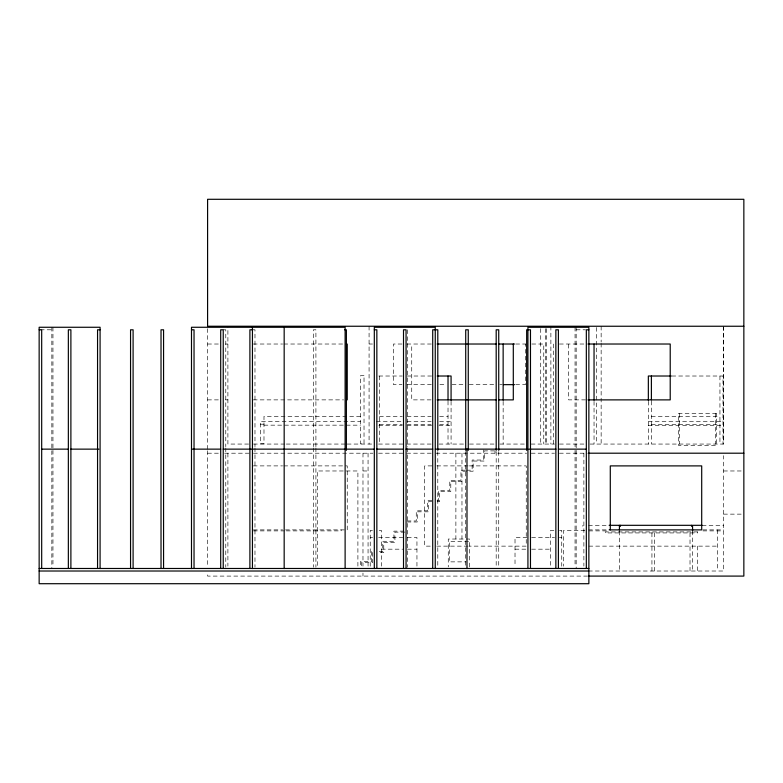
<?xml version="1.0" encoding="UTF-8"?>
<svg xmlns="http://www.w3.org/2000/svg" width="783" height="783" viewBox="0 0 783 783"><rect width="100%" height="100%" fill="white"/><g stroke="black" fill="none" stroke-linecap="round" stroke-linejoin="round"><path stroke-width="0.59" stroke-dasharray="3.92 2.94" d="M40.305 329.8L51.844 329.8M223.233 329.8L225.778 329.8L225.778 446.702M252.439 329.8L254.974 329.8L254.974 446.702M576.171 329.8L585.41 329.8M207.593 344.021L219.534 344.021M225.514 344.021L227.902 344.021M253.291 344.021L282.604 344.021M283.828 344.021L346.017 344.021M369.077 344.021L372.502 344.021M402.012 344.021L393.448 344.021L393.448 384.649L402.012 384.649M406.896 344.021L431.355 344.021M515.703 344.021L525.843 344.021M531.823 344.021L543.764 344.021L543.764 444.059M559.395 344.021L585.674 344.021M378.835 376.016L402.325 376.016M407.131 376.016L431.805 376.016M671.834 376.016L722.993 376.016L722.993 444.059M406.896 384.649L431.355 384.649M439.909 384.649L446.016 384.649M452.134 384.649L464.358 384.649M469.252 384.649L493.701 384.649M499.808 384.649L502.255 384.649M515.703 384.649L525.481 384.649L525.481 344.021M207.593 399.878L219.534 399.878M225.514 399.878L227.902 399.878M253.291 399.878L343.58 399.878M431.081 399.878L411.731 399.878L411.731 344.021M585.576 399.878L568.654 399.878L568.654 344.021M360.474 416.341L263.988 416.341L263.988 443.765L260.436 443.765L260.436 421.42L360.474 421.42M379.471 416.634L402.325 416.634M407.131 416.634L431.188 416.634M439.606 416.634L448.023 416.634M651.387 416.634L719.939 416.634M376.427 421.714L402.325 421.714M407.131 421.714L431.188 421.714M439.606 421.714L451.077 421.714M648.344 421.714L722.993 421.714M260.436 424.2L263.988 424.2M379.471 424.503L402.325 424.503M407.131 424.503L431.188 424.503M439.606 424.503L448.023 424.503M651.387 424.503L719.939 424.503M263.988 425.159L360.474 425.159M378.835 425.453L402.325 425.453M407.131 425.453L431.805 425.453M439.028 425.453L451.077 425.453M648.344 425.453L722.993 425.453M248.593 444.059L227.902 444.059L227.902 326.247M253.457 444.059L285.1 444.059M286.314 444.059L345.949 444.059M347.172 444.059L373.648 444.059M378.502 444.059L402.824 444.059M406.631 444.059L432.01 444.059M439.028 444.059L464.045 444.059M469.526 444.059L494.592 444.059M499.828 444.059L525.638 444.059M531.099 444.059L554.55 444.059M559.444 444.059L585.655 444.059M590.02 444.059L723.541 444.059L723.541 327.46M494.474 450.891L484.315 450.891L484.315 461.04L473.138 461.04L473.138 471.2L461.97 471.2M207.593 453.2L219.808 453.2M224.692 453.2L249.121 453.2M253.457 453.2L372.933 453.2M378.502 453.2L402.775 453.2M406.7 453.2L431.903 453.2M436.023 453.2L526.665 453.2M531.226 453.2L554.511 453.2M559.395 453.2L587.309 453.2M253.291 465.895L282.575 465.895M283.798 465.895L347.241 465.895L347.241 529.885L283.867 529.885M431.942 465.895L424.68 465.895L424.68 546.133L431.942 546.133M436.777 465.895L468.214 465.895M469.418 465.895L526.245 465.895L526.245 546.133L469.418 546.133M465.425 470.182L460.952 470.182L460.952 480.341L449.785 480.341L449.785 490.501L438.607 490.501L438.607 500.66L436.376 500.66M466.541 470.182L472.129 470.182L472.129 460.032L483.297 460.032L483.297 449.873M362.979 470.974L368.059 470.974M723.541 470.974L743.85 470.974M461.97 481.359L450.793 481.359L450.793 491.518L439.625 491.518L439.625 501.668L436.278 501.668M431.903 500.66L427.44 500.66L427.44 510.81L416.262 510.81L416.262 520.969L407.326 520.969M431.805 501.668L428.458 501.668L428.458 511.828L417.28 511.828L417.28 521.987L407.229 521.987M723.541 514.137L743.85 514.137M588.454 525.315L607.931 525.315M702.204 525.315L723.541 525.315M253.398 529.885L282.643 529.885M588.454 529.885L607.921 529.885M702.84 529.885L723.541 529.885M372.463 530.394L370.232 530.394L370.232 566.226M379.168 530.394L381.399 530.394L381.399 566.168M553.924 530.394L550.566 530.394L550.566 566.168M559.512 530.394L561.744 530.394L561.744 566.226M584.901 530.394L563.574 530.394L563.574 566.236M253.398 530.894L285.081 530.894M286.304 530.894L341.143 530.894L341.143 529.885M588.855 530.894L608.264 530.894M702.889 530.894L723.541 530.894M403.979 531.128L393.918 531.128L393.918 541.278L382.75 541.278L382.75 551.438L378.277 551.438M404.987 532.137L394.935 532.137L394.935 542.296L383.768 542.296L383.768 552.455L379.295 552.455M370.232 537.5L372.62 537.5M378.61 537.5L402.726 537.5M407.366 537.5L416.947 537.5L416.947 566.226M526.998 537.5L515.018 537.5L515.018 566.226M531.608 537.5L554.56 537.5M559.346 537.5L561.744 537.5M468.577 541.562L449.276 541.562L449.276 561.871L466.159 561.871M436.777 546.133L468.214 546.133M588.855 546.133L717.443 546.133M381.399 549.177L402.726 549.177M407.463 549.177L416.947 549.177M515.018 549.177L526.871 549.177M531.608 549.177L550.566 549.177M588.454 571.013L723.541 571.013L723.541 455.637M587.593 576.092L207.593 576.092L207.593 572.442M723.365 326.247L723.365 444.059M719.939 376.016L719.939 444.059M717.443 529.885L717.443 571.013M715.456 413.59L715.456 444.059M697.633 546.133L697.633 571.013M692.563 530.991L692.563 571.013M690.019 532.929L690.019 571.013M679.399 413.59L679.399 444.059M654.471 532.929L654.471 571.013M651.936 532.929L651.936 571.013M651.387 401.102L651.387 444.059M648.344 401.268L648.344 444.059M619.431 531.158L619.431 571.013M601.148 326.247L601.148 342.034M601.148 343.248L601.148 444.059M596.577 327.46L596.577 444.059M594.043 401.356L594.043 444.059M583.883 453.2L583.883 566.158M582.865 525.315L582.865 526.323M576.171 327.265L576.171 449.139M576.171 450.352L576.171 568.478M575.055 327.265L575.055 446.702M575.055 450.352L575.055 566.138M553.415 344.021L553.415 444.059M550.88 326.247L550.88 444.059M546.309 328.674L546.309 444.059M545.291 328.674L545.291 444.059M540.72 328.674L540.72 444.059M503.146 401.356L503.146 444.059M498.732 451.576L498.732 567.254M496.187 451.576L496.187 567.254M495.013 450.92L495.013 453.2M469.594 566.951L469.594 539.027L448.267 539.027L448.267 566.951M465.719 451.576L465.719 567.254M461.97 453.2L461.97 539.027M455.882 453.2L455.882 539.027M451.077 401.268L451.077 444.059M448.023 401.102L448.023 444.059M437.795 451.576L437.795 567.254M407.326 329.8L407.326 446.702M407.326 447.925L407.326 567.254M379.471 376.016L379.471 444.059M372.591 552.455L372.591 562.605L361.423 562.605L361.423 567.176M371.573 551.438L371.573 561.597L360.405 561.597L360.405 567.235M369.077 326.247L369.077 444.059M368.059 453.2L368.059 566.158M362.979 453.2L362.979 566.158M362.979 573.048L362.979 576.092M357.9 566.138L357.9 470.974L317.281 470.974L317.281 566.138M315.911 446.702L315.911 329.8L313.376 329.8L313.376 446.702M315.911 447.925L315.911 567.254M313.376 447.925L313.376 567.254M254.974 447.925L254.974 567.254M227.902 453.2L227.902 566.158M225.778 447.925L225.778 567.254M207.593 328.684L207.593 449.54M207.593 450.763L207.593 566.363M52.96 327.265L52.96 449.139M52.96 450.352L52.96 566.138M51.844 327.265L51.844 568.478M364.026 375.713L360.474 375.713L360.474 443.765L364.026 443.765L364.026 375.713M716.474 413.59L678.391 413.59L678.391 445.331L716.474 445.331L716.474 413.59M697.633 531.911L605.308 531.911L605.308 532.929L697.633 532.929L697.633 531.911"/><path stroke-width="1.17" d="M743.85 326.247L207.593 326.247L207.593 199.293L743.85 199.293L743.85 576.092L588.532 576.092M39.15 329.8L41.685 329.8L41.685 568.478M100.087 329.8L97.552 329.8L97.552 568.478M191.492 329.8L194.037 329.8L194.037 568.478M252.439 329.8L249.894 329.8L249.894 568.478M344.686 329.8L346.38 329.8L346.38 450.352M374.313 329.8L376.848 329.8L376.848 568.478M588.865 329.8L586.33 329.8L586.33 568.478M437.129 344.021L496.373 344.021M498.791 344.021L514.48 344.021M587.994 344.021L670.219 344.021L670.219 399.878L587.994 399.878M437.198 376.016L451.077 376.016L451.077 400.319M671.217 376.016L648.344 376.016L648.344 400.319M503.479 384.649L514.48 384.649M437.129 399.878L496.373 399.878M498.791 399.878L513.296 399.878L513.296 344.021M41.587 449.139L68.405 449.139M70.842 449.139L98.873 449.139M191.492 449.139L220.747 449.139M223.184 449.139L374.362 449.139M376.75 449.139L403.568 449.139M406.005 449.139L432.813 449.139M435.299 449.139L527.928 449.139M529.151 449.139L555.959 449.139M558.396 449.139L586.428 449.139M588.708 453.2L743.85 453.2M609.145 525.315L702.204 525.315M619.431 526.323L620.449 526.323L620.449 525.315M609.145 529.885L701.705 529.885L701.705 465.895L610.29 465.895L610.29 529.885M39.15 568.478L588.865 568.478M39.15 571.013L588.865 571.013M692.563 530.991L692.563 526.323L691.546 526.323L691.546 525.315M651.387 376.016L651.387 399.907M619.431 525.315L619.431 529.954M594.043 344.021L594.043 400.142M558.396 568.478L558.396 329.8L555.861 329.8L555.861 568.478M530.473 568.478L530.473 329.8L526.665 329.8L526.665 450.352M527.928 568.575L527.928 327.265L588.865 327.265L588.865 583.707L39.15 583.707L39.15 327.265L100.087 327.265L100.087 568.575M503.146 344.021L503.146 400.142M498.732 450.352L498.732 329.8L496.187 329.8L496.187 450.352M468.263 450.352L468.263 329.8L465.719 329.8L465.719 450.352M466.991 449.139L466.991 568.575M448.023 376.016L448.023 399.907M437.795 450.352L437.795 329.8L432.715 329.8L432.715 568.478M435.25 568.575L435.25 327.265L374.313 327.265L374.313 568.575M406.054 568.478L406.054 329.8L403.509 329.8L403.509 568.478M347.241 344.021L347.241 399.878M345.117 568.575L345.117 327.265L191.492 327.265L191.492 568.575M284.17 327.265L284.17 568.575M252.439 327.265L252.439 568.575M223.233 568.478L223.233 329.8L220.698 329.8L220.698 568.478M163.569 568.478L163.569 329.8L161.024 329.8L161.024 568.478M133.1 568.478L133.1 329.8L130.555 329.8L130.555 568.478M70.891 568.478L70.891 329.8L68.346 329.8L68.346 568.478"/></g></svg>
